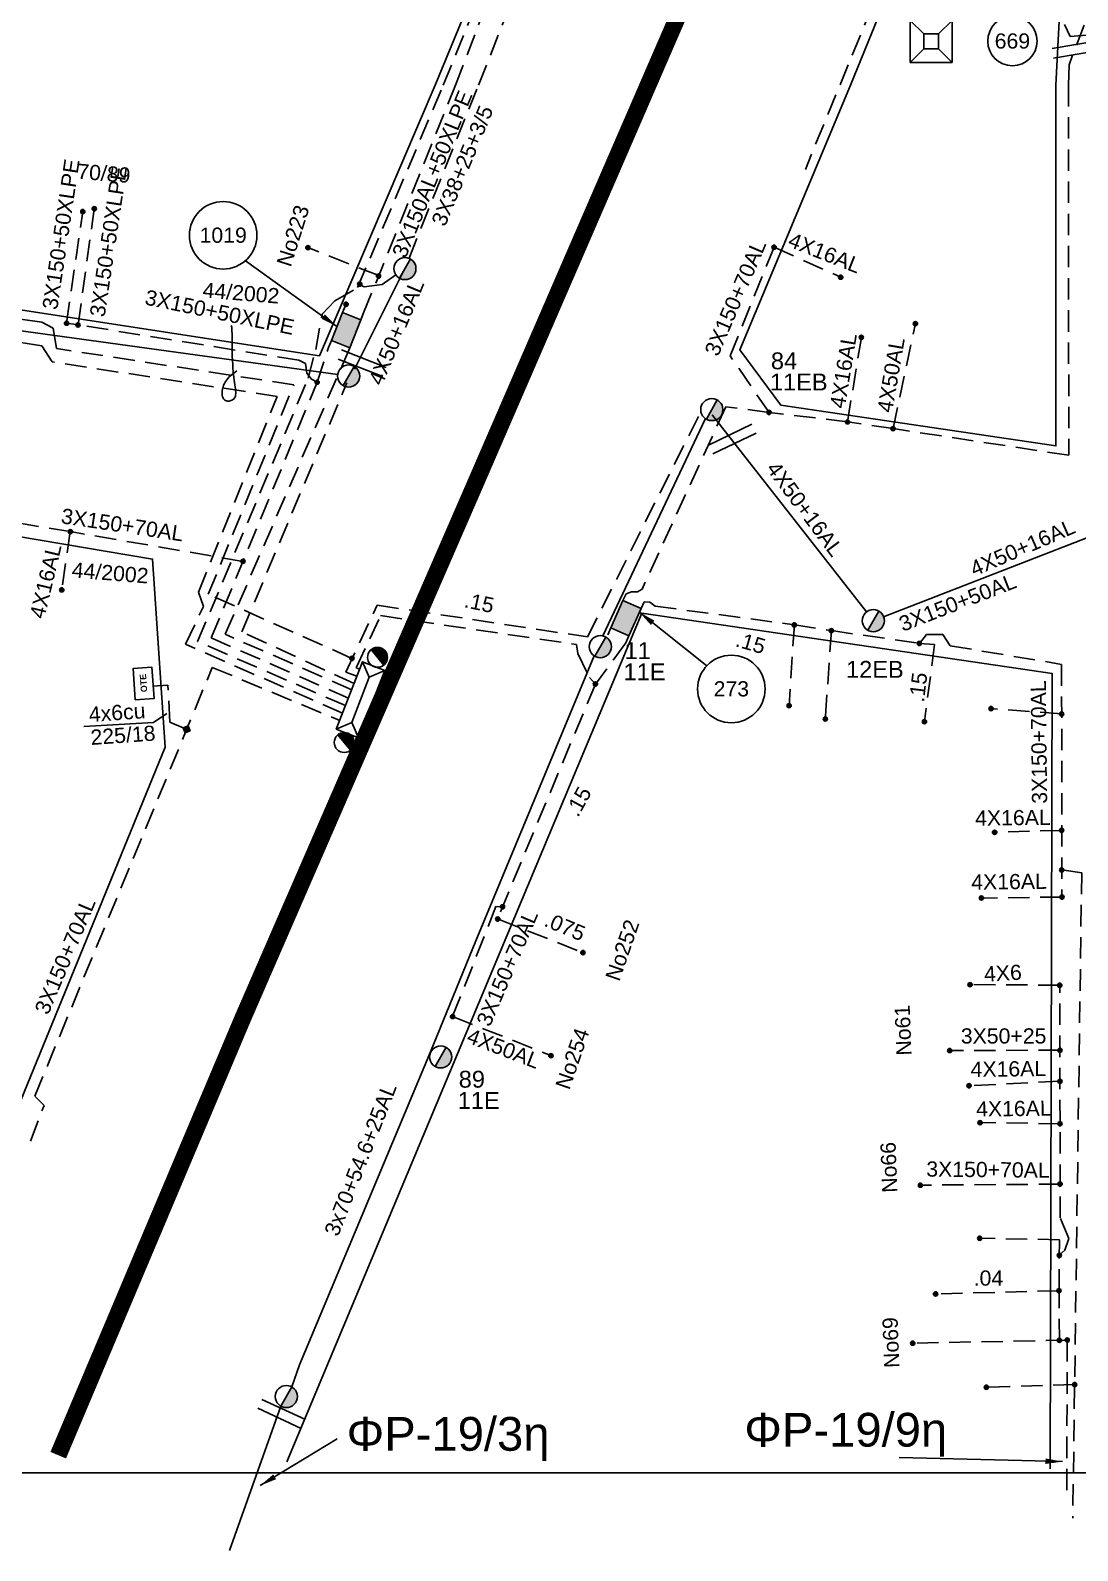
# Model space of a CAD drawing. Header units: millimetres. Extents: x 766 to 1726, y 225 to 629.
# Drawn here: x 1329.4 to 1391.4, y 239.6 to 329.7 of the extents above; entities that cross this region are included whole.
import ezdxf

# ---------------------------------------------------------------- set-up
doc = ezdxf.new("R2010")
doc.units = ezdxf.units.MM
doc.linetypes.add('DASHED', pattern=[19.05, 12.7, -6.35])
doc.linetypes.add('DASHED2', pattern=[9.525, 6.35, -3.175])
for name, color, linetype in [('Link Box 4 Διευθύνσεων', 7, 'Continuous'), ('Pillar OTE', 7, 'Continuous'), ('Άγνωστα', 7, 'Continuous'), ('Γυμνά εναέρια ΧΤ και ΦΟΠ (3Φ)   4x50+16AL', 7, 'Continuous'), ('Επιγραφές - Σχήματα', 7, 'Continuous'), ('Καλώδια ΧΤ   3x150+50AL', 7, 'DASHED'), ('Καλώδια ΧΤ   3x150AL+50XLPE', 7, 'DASHED'), ('Περίπτερο', 7, 'Continuous'), ('Στύλος ΦΜ', 7, 'Continuous'), ('Στύλος ΦΜ @ 1', 7, 'Continuous'), ('Συνδέσεις', 7, 'Continuous'), ('Συνεστραμμένα ΧΤ   3x70+54.6+25 AL', 7, 'SYN_LINE'), ('Τομή', 7, 'Continuous'), ('Υποσταθμός εναέριος 2 στύλων', 7, 'Continuous'), ('Υποσταθμός πόλεως', 7, 'Continuous'), ('Υπόβαθρο ΔΕΗ', 7, 'Continuous'), ('Υπόγεια Καλώδια Δικτύου ΧΤ   .04', 7, 'DASHED'), ('Υπόγεια Καλώδια Δικτύου ΧΤ   .15', 7, 'DASHED'), ('Υπόγεια καλώδια Δικτύου ΧΤ και Παρ. ΧΤ - 3X150+70 AL', 7, 'DASHED'), ('Υπόγεια καλώδια Δικτύου ΧΤ και Παρ. ΧΤ 3X50AL +25CU  XLPE', 7, 'DASHED'), ('Υπόγεια καλώδια Παροχών ΧΤ   .075', 7, 'DASHED'), ('Υπόγεια καλώδια Παροχών ΧΤ   .15', 7, 'DASHED'), ('Υπόγεια καλώδια Παροχών ΧΤ   4x16AL', 7, 'DASHED'), ('Υπόγεια καλώδια Παροχών ΧΤ   4x50AL', 7, 'DASHED'), ('Υπόγεια καλώδια Παροχών ΧΤ   4x6', 7, 'DASHED')]:
    doc.layers.add(name, color=color, linetype=linetype)
doc.styles.get("Standard").update_dxf_attribs({"font": 'arial.ttf'})
doc.linetypes.add('SYN_LINE', pattern='A,0.5,-0.0001,["/\\/\\/\\/",Standard,S=0.1,R=0,X=0,Y=-0.05],-0.25', length=0.7501)
doc.dimstyles.new('ISO-25', dxfattribs={"dimtxt": 2.5, "dimasz": 2.5, "dimexe": 1.25, "dimexo": 0.625, "dimtad": 1, "dimtxsty": 'Standard', "dimcen": 2.5, "dimadec": 0, "dimazin": 0, "dimtfac": 1, "dimtmove": 0, "dimatfit": 3, "dimfxl": 1, "dimarcsym": 0})

# ---------------------------------------------------------------- blocks, each defined once
blk = doc.blocks.new('ΥΠΟΣΤΑΘΜΟΣ ΕΝΑΕΡΙΟΣ ΕΠΙ 2 ΣΤΥΛΩΝ')
at = {"layer": 'Υποσταθμός εναέριος 2 στύλων', "linetype": 'Continuous'}
for points in [[(-11.97, -2.11, 0.574793), (-8.45, -0.07, 0.268822), (-9.64, 1.98)], [(9.68, -2.15, 0.574793), (13.19, -0.1, 0.268822), (12.01, 1.95)]]:
    blk.add_hatch(color=256, dxfattribs=at).paths.add_polyline_path(points)
for p, q in [((-11.97, -2.11), (-9.64, 1.98)), ((9.68, -2.15), (12.01, 1.95))]:
    blk.add_line(p, q, dxfattribs=at)
for centre in [(-10.81, -0.07), (10.84, -0.1)]:
    blk.add_circle(centre, 2.36, dxfattribs=at)
at = {"layer": 'Υποσταθμός πόλεως', "linetype": 'Continuous', "ltscale": 40}
blk.add_lwpolyline([(-8.57, 2.82), (8.57, 2.82), (8.57, -2.82), (-8.57, -2.82)], close=True, dxfattribs=at)
for points in [[(-5.75, 0), (-8.57, 2.82)], [(-8.57, -2.82), (-5.75, 0)], [(-5.75, 0), (5.75, 0)], [(5.75, 0), (8.57, 2.82)], [(8.57, -2.82), (5.75, 0)]]:
    blk.add_lwpolyline(points, dxfattribs=at)
at = {"layer": 'Υποσταθμός εναέριος 2 στύλων', "ltscale": 40, "flags": 1}
for tag, p in [('ΜΕΤΑΣΧΗΜΑΤΙΣΜΟΣ', (14.09, 2.51)), ('ΙΣΧΥΣ', (14.07, -0.28)), ('ΑΡΙΘΜΟΣ', (14.19, -3))]:
    blk.add_attdef(tag, p, '', height=1.8, dxfattribs=at)
blk = doc.blocks.new('LINK BOX 4 ΑΝΑΧΩΡΗΣΕΩΝ')
at = {"layer": 'Link Box 4 Διευθύνσεων', "ltscale": 40}
blk.add_hatch(color=256, dxfattribs=at).paths.add_polyline_path([(-3.54, 0), (-3.54, -4.67), (3.54, -4.67), (3.54, 0)])
for p, q in [((-3.54, 0), (-5.33, 0)), ((5.33, 0), (3.54, 0)), ((-3.54, -4.67), (-5.33, -4.67)), ((5.33, -4.67), (3.54, -4.67))]:
    blk.add_line(p, q, dxfattribs=at)
blk.add_lwpolyline([(-3.54, -4.67), (-3.54, 0), (3.54, 0), (3.54, -4.67)], close=True, dxfattribs=at)
blk = doc.blocks.new('ΥΠΑΡΧΩΝ ΤΣΙΜΕΝΤΕΝΙΟΣ ΣΤΥΛΟΣ')
at = {"layer": 'Στύλος ΦΜ'}
blk.add_hatch(color=256, dxfattribs=at).paths.add_polyline_path([(-1.29, -2.28, 0.574793), (2.62, 0, 0.268822), (1.3, 2.27)])
blk.add_line((-1.29, -2.28), (1.3, 2.27), dxfattribs=at)
blk.add_circle((0, 0), 2.62, dxfattribs=at)
at = {"layer": 'Στύλος ΦΜ', "flags": 4}
for tag, p in [('ΑΡΙΘΜΟΣ', (-4.68, 8.05)), ('ΤΥΠΟΣ', (-4.91, 3.03))]:
    blk.add_attdef(tag, p, '', height=4, dxfattribs=at)
blk = doc.blocks.new('_ΣΥΝΔΕΣΗ')
at = {"layer": 'Συνδέσεις', "linetype": 'SYN_LINE', "ltscale": 40}
blk.add_hatch(color=256, dxfattribs=at).paths.add_polyline_path([(0.5, -0.01, 1), (-0.5, -0.01, 1)])
at = {"layer": 'Συνδέσεις'}
blk.add_circle((0, -0.01), 0.5, dxfattribs=at)
blk = doc.blocks.new('ΤΟΜΗ')
at = {"layer": 'Τομή', "ltscale": 40}
for p, q in [((-5.68, 0), (5.68, 0)), ((5.68, -2.33), (-5.68, -2.33))]:
    blk.add_line(p, q, dxfattribs=at)
blk = doc.blocks.new('ΠΕΡΙΠΤΕΡΟ')
at = {"layer": 'Περίπτερο', "ltscale": 40}
for p, q in [((-4.94, 4.99), (-1.74, 1.78)), ((1.78, 1.78), (4.99, 4.99)), ((-1.74, -1.74), (-4.94, -4.94)), ((1.78, -1.74), (4.99, -4.94))]:
    blk.add_line(p, q, dxfattribs=at)
for points in [[(-4.94, 4.99), (4.99, 4.99), (4.99, -4.94), (-4.94, -4.94)], [(-1.74, 1.78), (1.78, 1.78), (1.78, -1.74), (-1.74, -1.74)]]:
    blk.add_lwpolyline(points, close=True, dxfattribs=at)
blk = doc.blocks.new('TSONTA XT1')
at = {"ltscale": 40}
h = blk.add_hatch(color=256, dxfattribs=at)
h.dxf.hatch_style = 1
h.paths.add_polyline_path([(595.96, 2487.66), (597.07, 2488.77), (595.96, 2489.87), (594.85, 2488.77)])
blk.add_lwpolyline([(594.85, 2488.77), (595.96, 2489.87), (597.07, 2488.77), (595.96, 2487.66)], close=True, dxfattribs=at)
blk = doc.blocks.new('PILLAR ΟΤΕ')
at = {"layer": 'Pillar OTE', "ltscale": 40}
blk.add_lwpolyline([(-3.31, 2.02), (3.39, 2.02), (3.39, -1.99), (-3.31, -1.99)], close=True, dxfattribs=at)
at = {"layer": 'Pillar OTE', "insert": (-1.81, 0.71), "char_height": 1.3575, "width": 109.961, "attachment_point": 1}
blk.add_mtext('{\\fArial|b1|i0|c161|p34;OTE}', dxfattribs=at)

msp = doc.modelspace()

# ---------------------------------------------------------------- linework, layer by layer
at = {"layer": 'Άγνωστα', "color": 5, "linetype": 'DASHED', "ltscale": 0.1}
for points in [[(1390.671, 330.008), (1391.003, 329.313), (1392.21, 329.401), (1392.504, 332.665), (1400.972, 336.156), (1401.067, 337.439), (1401.142, 341.045), (1401.224, 344.541), (1401.224, 347.935), (1401.245, 350.102), (1400.398, 350.515), (1400.419, 352.029), (1401.307, 352.71)], [(1390.755, 332.671), (1389.861, 332.176), (1380.033, 332.911), (1375.332, 321.439)]]:
    msp.add_lwpolyline(points, dxfattribs=at)
at = {"layer": 'Άγνωστα', "color": 173, "linetype": 'DASHED', "ltscale": 0.1}
for points in [[(1331.587, 312.341), (1332.548, 318.945)], [(1346.425, 308.836), (1347.104, 310.897)]]:
    msp.add_lwpolyline(points, dxfattribs=at)
at = {"layer": 'Άγνωστα', "color": 2, "linetype": 'DASHED', "ltscale": 0.1}
for points in [[(1350.068, 315.147), (1345.876, 316.806)], [(1390.351, 255.035), (1390.374, 258.057), (1385.654, 258.149)], [(1390.833, 252.116), (1381.689, 251.934)], [(1391.274, 249.483), (1386.044, 249.323)]]:
    msp.add_lwpolyline(points, dxfattribs=at)
at = {"layer": 'Άγνωστα', "color": 27, "linetype": 'DASHED', "ltscale": 0.1}
msp.add_lwpolyline([(1348.61, 290.988), (1341.965, 294.055), (1348.187, 308.801)], dxfattribs=at)
at = {"layer": 'Άγνωστα', "color": 30, "linetype": 'DASHED', "ltscale": 0.1}
for points in [[(1374.679, 294.47), (1374.37, 289.682)], [(1376.873, 294.128), (1376.513, 288.901)], [(1390.507, 289.198), (1386.33, 289.513)]]:
    msp.add_lwpolyline(points, dxfattribs=at)
at = {"layer": 'Άγνωστα', "color": 5}
msp.add_lwpolyline([(1344.278, 248.205), (1341.235, 239.65)], dxfattribs=at)
at = {"layer": 'Γυμνά εναέρια ΧΤ και ΦΟΠ (3Φ)   4x50+16AL', "color": 1}
for points in [[(1348.636, 309.613), (1351.62, 315.566), (1351.62, 315.566)], [(1351.082, 315.193), (1350.274, 314.631), (1349.214, 314.485), (1348.897, 314.619)]]:
    msp.add_lwpolyline(points, dxfattribs=at)
at = {"layer": 'Γυμνά εναέρια ΧΤ και ΦΟΠ (3Φ)   4x50+16AL', "color": 85}
for points in [[(1369.807, 306.896), (1378.95, 295.229)], [(1379.964, 294.949), (1399.162, 302.394)]]:
    msp.add_lwpolyline(points, dxfattribs=at)
at = {"layer": 'Επιγραφές - Σχήματα'}
msp.add_lwpolyline([(807.638, 244.256), (1540.689, 244.256), (1540.689, 606.185), (807.638, 606.185)], close=True, dxfattribs=at)
msp.add_lwpolyline([(1341.678, 309.506), (1341.487, 309.378), (1341.327, 309.252), (1341.195, 309.127), (1341.088, 309.005), (1341.003, 308.884), (1340.938, 308.766), (1340.888, 308.651), (1340.852, 308.54), (1340.825, 308.432), (1340.808, 308.328), (1340.801, 308.23), (1340.801, 308.138), (1340.81, 308.054), (1340.827, 307.978), (1340.851, 307.911), (1340.881, 307.854), (1340.918, 307.808), (1340.96, 307.773), (1341.007, 307.746), (1341.057, 307.729), (1341.109, 307.719), (1341.163, 307.717), (1341.217, 307.721), (1341.27, 307.731), (1341.323, 307.745), (1341.372, 307.765), (1341.419, 307.791), (1341.462, 307.822), (1341.501, 307.86), (1341.534, 307.905), (1341.561, 307.957), (1341.582, 308.016), (1341.595, 308.083), (1341.601, 308.159), (1341.602, 308.243), (1341.597, 308.337), (1341.587, 308.44), (1341.574, 308.553), (1341.557, 308.677), (1341.539, 308.812), (1341.518, 308.959), (1341.497, 309.118), (1341.476, 309.29), (1341.456, 309.476), (1341.437, 309.676), (1341.422, 309.892), (1341.41, 310.124), (1341.402, 310.373), (1341.399, 310.638), (1341.399, 310.911), (1341.4, 311.183), (1341.399, 311.445), (1341.394, 311.687), (1341.382, 311.9), (1341.363, 312.074), (1341.332, 312.201)], dxfattribs=at)
msp.add_circle((1387.59, 329.035), 1.461, dxfattribs=at)
at = {"layer": 'Επιγραφές - Σχήματα', "color": 7}
for centre in [(1340.86, 317.535), (1370.949, 290.672)]:
    msp.add_circle(centre, 2, dxfattribs=at)
at = {"layer": 'Καλώδια ΧΤ   3x150+50AL', "color": 30, "ltscale": 0.1}
msp.add_lwpolyline([(1382.081, 293.368), (1382.508, 293.904), (1383.472, 293.904), (1383.91, 293.23), (1390.506, 292.128), (1390.51, 278.35)], dxfattribs=at)
at = {"layer": 'Καλώδια ΧΤ   3x150AL+50XLPE', "color": 1, "ltscale": 0.1}
msp.add_lwpolyline([(1351.863, 316.174), (1355.982, 326.433), (1364.045, 346.794)], dxfattribs=at)
at = {"layer": 'Καλώδια ΧΤ   3x150AL+50XLPE', "color": 2, "ltscale": 0.1}
msp.add_lwpolyline([(1349.177, 312.936), (1354.617, 326.433), (1357.977, 335.189)], dxfattribs=at)
at = {"layer": 'Καλώδια ΧΤ   3x150AL+50XLPE', "color": 173, "linetype": 'DASHED', "ltscale": 0.1}
for points in [[(1332.267, 312.232), (1333.225, 319.108)], [(1348.278, 290.133), (1340.153, 293.695), (1346.425, 308.836), (1346.083, 309.013), (1345.818, 309.377), (1345.73, 309.94), (1345.332, 310.138), (1331.587, 312.341)]]:
    msp.add_lwpolyline(points, dxfattribs=at)
at = {"layer": 'Καλώδια ΧΤ   3x150AL+50XLPE', "color": 6, "linetype": 'DASHED', "ltscale": 0.1}
msp.add_lwpolyline([(1348.483, 292.481), (1339.979, 296.279), (1345.039, 308.682), (1330.984, 310.829), (1330.798, 312.037), (1330.124, 312.385), (1319.628, 313.856), (1318.88, 314.955), (1317.396, 315.243), (1316.694, 315.369)], dxfattribs=at)
at = {"layer": 'Καλώδια ΧΤ   3x150AL+50XLPE', "color": 133, "linetype": 'DASHED', "ltscale": 0.1}
msp.add_lwpolyline([(1347.932, 289.246), (1338.632, 293.315), (1339.694, 295.56), (1339.404, 296.412), (1344.059, 307.993), (1330.737, 310.038), (1330.13, 310.985), (1319.213, 312.749), (1318.809, 314.017), (1318.357, 314.365), (1317.823, 314.489), (1317.414, 314.432), (1317.634, 314.185)], dxfattribs=at)
at = {"layer": 'Καλώδια ΧΤ   3x150AL+50XLPE', "color": 2, "linetype": 'DASHED', "ltscale": 0.1}
msp.add_lwpolyline([(1348.468, 290.623), (1340.987, 293.908), (1348.187, 310.463)], dxfattribs=at)
at = {"layer": 'Συνεστραμμένα ΧΤ   3x70+54.6+25 AL', "color": 27, "ltscale": 10}
msp.add_lwpolyline([(1318.42, 313.312), (1347.64, 309.291)], dxfattribs=at)
at = {"layer": 'Συνεστραμμένα ΧΤ   3x70+54.6+25 AL', "color": 6, "ltscale": 10}
for points in [[(1369.416, 306.681), (1363.343, 293.815)], [(1362.831, 292.632), (1355.816, 275.752), (1353.142, 269.176), (1345.389, 250.64), (1344.926, 249.342)]]:
    msp.add_lwpolyline(points, dxfattribs=at)
at = {"layer": 'Υπόβαθρο ΔΕΗ', "linetype": 'DASHED2', "ltscale": 1.5, "const_width": 1, "flags": 128}
msp.add_lwpolyline([(1331.093, 245.3), (1342.047, 271.231), (1355.691, 302.6), (1366.859, 328.368), (1379.319, 357.098), (1390.003, 381.321), (1400.796, 405.376), (1410.202, 426.503), (1421.434, 448.216), (1430.934, 466.415), (1434.011, 472.903), (1439.093, 480.737), (1445.181, 489.19), (1448.557, 493.339), (1454.267, 499.1), (1465.692, 511.055), (1482.188, 528.362), (1487.533, 533.765), (1494.854, 540.49), (1504.253, 548.541), (1513.643, 556.746), (1541.032, 580.479)], dxfattribs=at)
at = {"layer": 'Υπόβαθρο ΔΕΗ'}
for points in [[(1353.404, 326.433), (1358.992, 339.971), (1304.464, 360.984), (1288.993, 326.433), (1285.969, 319.71), (1346.568, 310.398), (1353.404, 326.433)], [(1224.751, 317.293), (1214.823, 287.039), (1326.281, 259.978), (1337.434, 287.23), (1336.682, 298.366), (1224.751, 317.293)], [(1344.624, 244.914), (1365.64, 295.152), (1389.954, 291.586), (1389.816, 244.489)]]:
    msp.add_lwpolyline(points, dxfattribs=at)
msp.add_lwpolyline([(1377.998, 326.433), (1371.456, 310.743), (1373.873, 307.478), (1390.163, 305.065), (1390.163, 326.433), (1390.399, 330.99), (1380.283, 332.008)], close=True, dxfattribs=at)
at = {"layer": 'Υπόγεια Καλώδια Δικτύου ΧΤ   .04', "color": 2, "ltscale": 0.1}
msp.add_lwpolyline([(1390.351, 255.035), (1383.041, 254.852)], dxfattribs=at)
at = {"layer": 'Υπόγεια Καλώδια Δικτύου ΧΤ   .15', "color": 1, "ltscale": 0.1}
msp.add_lwpolyline([(1348.103, 289.685), (1339.346, 293.482), (1345.898, 309.076), (1346.34, 310.778), (1346.717, 312.865), (1347.469, 313.661), (1348.819, 314.435), (1353.892, 326.433), (1359.478, 340.195), (1357.408, 341.074), (1355.063, 341.639)], dxfattribs=at)
at = {"layer": 'Υπόγεια Καλώδια Δικτύου ΧΤ   .15', "color": 62, "ltscale": 0.1}
for points in [[(1391.837, 329.971), (1390.944, 327.637), (1390.915, 326.433), (1390.923, 304.506), (1380.525, 306.088), (1377.826, 306.491), (1373.185, 307.049), (1370.626, 307.378), (1365.67, 296.59), (1365.383, 296.422), (1365.04, 296.422), (1364.714, 296.31)], [(1348.94, 291.835), (1348.733, 291.917), (1350.185, 295.012), (1361.775, 293.3), (1361.864, 292.767), (1362.545, 291.347), (1362.9, 290.963)], [(1364.702, 293.401), (1362.9, 290.963), (1357.101, 277.052)]]:
    msp.add_lwpolyline(points, dxfattribs=at)
at = {"layer": 'Υπόγεια Καλώδια Δικτύου ΧΤ   .15', "color": 6, "ltscale": 0.1}
msp.add_lwpolyline([(1348.78, 291.423), (1348.123, 291.668), (1349.98, 295.635), (1362.43, 293.753), (1369.148, 307.103)], dxfattribs=at)
at = {"layer": 'Υπόγεια Καλώδια Δικτύου ΧΤ   .15', "color": 30, "ltscale": 0.1}
msp.add_lwpolyline([(1365.781, 295.837), (1366.124, 295.808), (1366.432, 295.58), (1374.679, 294.47), (1376.873, 294.128), (1382.081, 293.368)], dxfattribs=at)
at = {"layer": 'Υπόγεια καλώδια Δικτύου ΧΤ και Παρ. ΧΤ - 3X150+70 AL', "color": 62, "ltscale": 0.1}
for points in [[(1373.185, 307.049), (1370.888, 310.39), (1373.478, 316.831)], [(1357.401, 277.773), (1357.013, 277.785), (1354.443, 271.276)]]:
    msp.add_lwpolyline(points, dxfattribs=at)
at = {"layer": 'Υπόγεια καλώδια Δικτύου ΧΤ και Παρ. ΧΤ - 3X150+70 AL', "color": 173, "ltscale": 0.1}
msp.add_lwpolyline([(1342.031, 298.228), (1331.81, 299.986), (1327.596, 300.679), (1325.97, 300.892)], dxfattribs=at)
at = {"layer": 'Υπόγεια καλώδια Δικτύου ΧΤ και Παρ. ΧΤ - 3X150+70 AL', "color": 5, "ltscale": 0.1}
msp.add_lwpolyline([(1329.446, 263.903), (1330.253, 266.009), (1329.705, 266.557), (1340.215, 291.948), (1347.761, 288.807)], dxfattribs=at)
at = {"layer": 'Υπόγεια καλώδια Δικτύου ΧΤ και Παρ. ΧΤ - 3X150+70 AL', "color": 30, "ltscale": 0.1}
msp.add_lwpolyline([(1390.51, 279.957), (1391.695, 279.784), (1391.164, 241.569)], dxfattribs=at)
at = {"layer": 'Υπόγεια καλώδια Δικτύου ΧΤ και Παρ. ΧΤ - 3X150+70 AL', "color": 2, "ltscale": 0.1}
for points in [[(1390.367, 257.141), (1390.695, 257.439), (1390.924, 258.133), (1390.42, 259.347), (1390.395, 273.131)], [(1390.417, 261.351), (1382.146, 261.29)], [(1390.375, 252.107), (1390.351, 255.035)], [(1390.833, 252.116), (1390.81, 242.675)]]:
    msp.add_lwpolyline(points, dxfattribs=at)
at = {"layer": 'Υπόγεια καλώδια Δικτύου ΧΤ και Παρ. ΧΤ 3X50AL +25CU  XLPE', "color": 2, "linetype": 'DASHED', "ltscale": 0.1}
msp.add_lwpolyline([(1390.402, 269.282), (1383.881, 269.262)], dxfattribs=at)
at = {"layer": 'Υπόγεια καλώδια Παροχών ΧΤ   .075', "color": 62, "ltscale": 0.1}
msp.add_lwpolyline([(1357.101, 277.052), (1362.157, 275.064)], dxfattribs=at)
at = {"layer": 'Υπόγεια καλώδια Παροχών ΧΤ   .15', "color": 30, "ltscale": 0.1}
msp.add_lwpolyline([(1382.081, 293.368), (1382.983, 293.304), (1382.382, 288.741)], dxfattribs=at)
at = {"layer": 'Υπόγεια καλώδια Παροχών ΧΤ   4x16AL', "color": 62, "ltscale": 0.1}
for points in [[(1373.478, 316.831), (1377.427, 315.056)], [(1377.826, 306.491), (1378.647, 311.491)]]:
    msp.add_lwpolyline(points, dxfattribs=at)
at = {"layer": 'Υπόγεια καλώδια Παροχών ΧΤ   4x16AL', "color": 173, "ltscale": 0.1}
msp.add_lwpolyline([(1331.81, 299.986), (1331.302, 296.543)], dxfattribs=at)
at = {"layer": 'Υπόγεια καλώδια Παροχών ΧΤ   4x16AL', "color": 30, "ltscale": 0.1}
for points in [[(1390.509, 282.298), (1386.444, 282.183)], [(1390.51, 278.35), (1385.757, 278.293)]]:
    msp.add_lwpolyline(points, dxfattribs=at)
at = {"layer": 'Υπόγεια καλώδια Παροχών ΧΤ   4x16AL', "color": 2, "ltscale": 0.1}
for points in [[(1390.405, 267.443), (1385.024, 267.178)], [(1390.41, 264.929), (1385.677, 264.99)]]:
    msp.add_lwpolyline(points, dxfattribs=at)
at = {"layer": 'Υπόγεια καλώδια Παροχών ΧΤ   4x50AL', "color": 62, "ltscale": 0.1}
for points in [[(1380.525, 306.088), (1381.848, 312.303)], [(1354.443, 271.276), (1360.265, 268.959)]]:
    msp.add_lwpolyline(points, dxfattribs=at)
at = {"layer": 'Υπόγεια καλώδια Παροχών ΧΤ   4x6', "color": 5, "linetype": 'DASHED', "ltscale": 0.1}
msp.add_lwpolyline([(1338.495, 288.369), (1337.708, 288.701), (1337.59, 290.888), (1336.674, 290.839)], dxfattribs=at)
at = {"layer": 'Υπόγεια καλώδια Παροχών ΧΤ   4x6', "color": 2, "ltscale": 0.1}
msp.add_lwpolyline([(1390.395, 273.131), (1385.085, 273.163)], dxfattribs=at)

# ---------------------------------------------------------------- block references
at = {"layer": 'Link Box 4 Διευθύνσεων'}
for p, xscale, yscale, zscale, rotation in [((1347.599, 312.134), 0.2500000000000154, 0.2500000000000154, 0.2500000000000154, 68.17887013275352), ((1364.174, 295.092), 0.2500000000000137, 0.2500000000000137, 0.2500000000000137, 66.10606651703989)]:
    msp.add_blockref('LINK BOX 4 ΑΝΑΧΩΡΗΣΕΩΝ', p, dxfattribs=dict(at, xscale=xscale, yscale=yscale, zscale=zscale, rotation=rotation))
at = {"layer": 'Pillar OTE', "xscale": 0.2777526924347044, "yscale": 0.2777526924347044, "zscale": 0.2777526924347044, "rotation": 94}
msp.add_blockref('PILLAR ΟΤΕ', (1336.151, 290.981), dxfattribs=at)
at = {"layer": 'Περίπτερο', "xscale": 0.25, "yscale": 0.25, "zscale": 0.25}
msp.add_blockref('ΠΕΡΙΠΤΕΡΟ', (1382.773, 329.011), dxfattribs=at)
at = {"layer": 'Στύλος ΦΜ @ 1', "ltscale": 40, "xscale": 0.25, "yscale": 0.25, "zscale": 0.25}
for p in [(1351.619, 315.567), (1348.288, 309.201), (1344.601, 248.774)]:
    msp.add_blockref('ΥΠΑΡΧΩΝ ΤΣΙΜΕΝΤΕΝΙΟΣ ΣΤΥΛΟΣ', p, dxfattribs=at)
at = {"layer": 'Στύλος ΦΜ @ 1', "ltscale": 40}
ref = msp.add_blockref('ΥΠΑΡΧΩΝ ΤΣΙΜΕΝΤΕΝΙΟΣ ΣΤΥΛΟΣ', (1369.793, 307.216), dxfattribs=dict(at, xscale=0.25, yscale=0.25, zscale=0.25))
ref.add_attrib('ΤΥΠΟΣ', '11EB', (1373.232, 308.345), dxfattribs={"layer": 'Στύλος ΦΜ', "height": 1, "flags": 4})
ref.add_attrib('ΑΡΙΘΜΟΣ', '84', (1373.291, 309.601), dxfattribs={"layer": 'Στύλος ΦΜ', "height": 1, "flags": 4})
ref = msp.add_blockref('ΥΠΑΡΧΩΝ ΤΣΙΜΕΝΤΕΝΙΟΣ ΣΤΥΛΟΣ', (1379.353, 294.714), dxfattribs=dict(at, xscale=0.25, yscale=0.25, zscale=0.25))
ref.add_attrib('ΤΥΠΟΣ', '12EB', (1377.739, 291.333), dxfattribs={"layer": 'Στύλος ΦΜ', "height": 1, "flags": 4})
ref = msp.add_blockref('ΥΠΑΡΧΩΝ ΤΣΙΜΕΝΤΕΝΙΟΣ ΣΤΥΛΟΣ', (1363.19, 293.179), dxfattribs=dict(at, xscale=0.25, yscale=0.25, zscale=0.25))
ref.add_attrib('ΤΥΠΟΣ', '11E', (1364.566, 291.183), dxfattribs={"layer": 'Στύλος ΦΜ', "height": 1, "flags": 4})
ref.add_attrib('ΑΡΙΘΜΟΣ', '11', (1364.625, 292.44), dxfattribs={"layer": 'Στύλος ΦΜ', "height": 1, "flags": 4})
ref = msp.add_blockref('ΥΠΑΡΧΩΝ ΤΣΙΜΕΝΤΕΝΙΟΣ ΣΤΥΛΟΣ', (1353.736, 268.884), dxfattribs=dict(at, xscale=0.25, yscale=0.25, zscale=0.25))
ref.add_attrib('ΤΥΠΟΣ', '11E', (1354.748, 265.806), dxfattribs={"layer": 'Στύλος ΦΜ', "height": 1, "flags": 4})
ref.add_attrib('ΑΡΙΘΜΟΣ', '89', (1354.807, 267.063), dxfattribs={"layer": 'Στύλος ΦΜ', "height": 1, "flags": 4})
at = {"layer": 'Συνδέσεις', "xscale": 0.25, "yscale": 0.25, "zscale": 0.25}
for p in [(1332.548, 318.945), (1333.225, 319.108), (1345.876, 316.806), (1373.478, 316.831), (1350.058, 315.122), (1377.427, 315.056), (1348.947, 314.647), (1348.136, 313.453), (1331.586, 312.331), (1381.848, 312.303), (1332.267, 312.232), (1378.647, 311.491), (1346.425, 308.836), (1373.185, 307.049), (1377.826, 306.491), (1380.525, 306.088), (1331.81, 299.986), (1342.031, 298.228), (1331.302, 296.543), (1374.679, 294.47), (1376.873, 294.128), (1382.081, 293.368), (1348.483, 292.481), (1362.9, 290.963), (1374.37, 289.682), (1376.513, 288.901), (1386.33, 289.513), (1390.507, 289.198), (1382.382, 288.741), (1386.536, 282.186), (1390.509, 282.298), (1390.51, 279.957), (1385.757, 278.293), (1390.529, 278.35), (1357.401, 277.773), (1357.116, 277.046), (1362.157, 275.064), (1385.085, 273.163), (1390.395, 273.131), (1354.443, 271.276), (1383.881, 269.262), (1390.402, 269.282), (1360.265, 268.959), (1390.405, 267.443), (1385.024, 267.178), (1385.677, 264.99), (1390.41, 264.929), (1382.146, 261.29), (1390.417, 261.351), (1385.654, 258.149), (1390.367, 257.141), (1383.041, 254.852), (1390.351, 255.035), (1381.689, 251.934), (1390.375, 252.107), (1390.833, 252.116), (1386.044, 249.323), (1391.274, 249.483)]:
    msp.add_blockref('_ΣΥΝΔΕΣΗ', p, dxfattribs=at)
at = {"layer": 'Συνδέσεις', "xscale": 0.2, "yscale": 0.2, "zscale": 0.2, "rotation": 337.1427625887706}
msp.add_blockref('TSONTA XT1', (1035.522, -124.086), dxfattribs=at)
at = {"layer": 'Τομή'}
for p, xscale, yscale, zscale, rotation in [((1391.337, 328.835), 0.2499999999999787, 0.2499999999999787, 0.2499999999999787, 9.391635569366844), ((1349.197, 310.226), 0.2499999999999888, 0.2499999999999888, 0.2499999999999888, 338.6569579858451), ((1370.882, 305.727), 0.250000000000006, 0.250000000000006, 0.250000000000006, 25.6753007470073), ((1344.44, 248.005), 0.249999999999989, 0.249999999999989, 0.249999999999989, 335.1194635303661)]:
    msp.add_blockref('ΤΟΜΗ', p, dxfattribs=dict(at, xscale=xscale, yscale=yscale, zscale=zscale, rotation=rotation))
at = {"layer": 'Υποσταθμός εναέριος 2 στύλων', "xscale": 0.2500000000000478, "yscale": 0.2500000000000478, "zscale": 0.2500000000000478, "rotation": 68.72271565299418}
msp.add_blockref('ΥΠΟΣΤΑΘΜΟΣ ΕΝΑΕΡΙΟΣ ΕΠΙ 2 ΣΤΥΛΩΝ', (1348.991, 290.026), dxfattribs=at)

# ---------------------------------------------------------------- texts
at = {"layer": 'Άγνωστα', "color": 7, "insert": (1353.16, 318.342), "char_height": 0.9, "width": 84.18588, "attachment_point": 1, "rotation": 67.52017}
msp.add_mtext('3X38+25+3/5', dxfattribs=at)
at = {"layer": 'Γυμνά εναέρια ΧΤ και ΦΟΠ (3Φ)   4x50+16AL', "color": 7, "char_height": 0.9, "width": 84.18588, "attachment_point": 1}
for insert, rotation in [((1349.431, 308.922), 67.52017), ((1373.696, 304.249), 306.69229), ((1384.977, 298.146), 23.43977)]:
    msp.add_mtext('4X50+16AL', dxfattribs=dict(at, insert=insert, rotation=rotation))
at = {"layer": 'Επιγραφές - Σχήματα'}
for s, insert, char_height, width, attachment_point in [('669', (1387.59, 329.035), 0.9, 1.13395, 5), ('ΦΡ-19/3η', (1348.168, 247.562), 2, 4.12616, 1), ('ΦΡ-19/9η', (1371.715, 247.806), 2, 4.12616, 1)]:
    msp.add_mtext(s, dxfattribs=dict(at, insert=insert, char_height=char_height, width=width, attachment_point=attachment_point))
at = {"layer": 'Επιγραφές - Σχήματα', "color": 7, "char_height": 0.9, "width": 84.18588, "attachment_point": 1}
for s, insert, rotation in [('70/89', (1332.267, 321.784), 355.33962), ('No223', (1344.002, 315.88), 72.42504), ('44/2002', (1339.691, 314.753), 355.33962), ('44/2002', (1331.943, 298.181), 355.33962), ('No252', (1363.461, 273.6), 70.96626), ('No61', (1380.723, 268.945), 92.23424), ('No254', (1360.504, 267.176), 70.96626), ('No66', (1379.885, 260.821), 92.23424), ('No69', (1380.004, 250.448), 92.23424)]:
    msp.add_mtext(s, dxfattribs=dict(at, insert=insert, rotation=rotation))
at = {"layer": 'Επιγραφές - Σχήματα', "color": 7, "char_height": 0.9, "width": 11.99425, "attachment_point": 5}
for s, insert in [('1019', (1340.86, 317.535)), ('273', (1370.949, 290.672))]:
    msp.add_mtext(s, dxfattribs=dict(at, insert=insert))
at = {"layer": 'Καλώδια ΧΤ   3x150+50AL', "color": 7, "insert": (1380.772, 294.888), "char_height": 0.9, "width": 84.18588, "attachment_point": 1, "rotation": 21.24271}
msp.add_mtext('3X150+50AL', dxfattribs=at)
at = {"layer": 'Καλώδια ΧΤ   3x150AL+50XLPE', "color": 7, "char_height": 0.9}
for s, insert, width, attachment_point, rotation in [('3X150AL+50XLPE', (1353.241, 321.16), 13.92422, 5, 67.76993), ('3X150+50XLPE', (1330.142, 313.222), 84.18588, 1, 81.46246), ('3X150+50XLPE', (1332.949, 312.79), 84.18588, 1, 81.46246), ('3X150+50XLPE', (1336.35, 314.329), 84.18588, 1, 348.32317)]:
    msp.add_mtext(s, dxfattribs=dict(at, insert=insert, width=width, attachment_point=attachment_point, rotation=rotation))
at = {"layer": 'Συνεστραμμένα ΧΤ   3x70+54.6+25 AL', "color": 7, "insert": (1346.819, 258.524), "char_height": 0.9, "width": 84.18588, "attachment_point": 1, "rotation": 68.56781}
msp.add_mtext('3x70+54.6+25AL', dxfattribs=at)
at = {"layer": 'Υπόγεια Καλώδια Δικτύου ΧΤ   .04', "color": 7, "insert": (1385.296, 256.239), "char_height": 0.9, "width": 84.18588, "attachment_point": 1}
msp.add_mtext('.04', dxfattribs=at)
at = {"layer": 'Υπόγεια Καλώδια Δικτύου ΧΤ   .15', "color": 7, "char_height": 0.9, "width": 84.18588, "attachment_point": 1}
for insert, rotation in [((1355.265, 296.4), 348.0311), ((1371.382, 294.075), 343.88451), ((1361.08, 283.456), 61.42302)]:
    msp.add_mtext('.15', dxfattribs=dict(at, insert=insert, rotation=rotation))
at = {"layer": 'Υπόγεια καλώδια Δικτύου ΧΤ και Παρ. ΧΤ - 3X150+70 AL', "color": 7, "char_height": 0.9, "width": 84.18588, "attachment_point": 1}
for insert, rotation in [((1369.331, 310.665), 66.77185), ((1331.352, 301.379), 351.45797), ((1388.749, 283.869), 90.63058), ((1329.664, 271.673), 67.14306), ((1355.822, 270.972), 66.77185), ((1382.497, 262.697), 359.42899)]:
    msp.add_mtext('3X150+70AL', dxfattribs=dict(at, insert=insert, rotation=rotation))
at = {"layer": 'Υπόγεια καλώδια Δικτύου ΧΤ και Παρ. ΧΤ 3X50AL +25CU  XLPE', "color": 7, "insert": (1384.535, 270.575), "char_height": 0.9, "width": 84.18588, "attachment_point": 1}
msp.add_mtext('3X50+25', dxfattribs=at)
at = {"layer": 'Υπόγεια καλώδια Παροχών ΧΤ   .075', "color": 7, "insert": (1360.144, 277.49), "char_height": 0.9, "width": 84.18588, "attachment_point": 1, "rotation": 337.25887}
msp.add_mtext('.075', dxfattribs=at)
at = {"layer": 'Υπόγεια καλώδια Παροχών ΧΤ   .15', "color": 7, "insert": (1381.456, 289.966), "char_height": 0.9, "width": 84.18588, "attachment_point": 1, "rotation": 82.98592}
msp.add_mtext('.15', dxfattribs=at)
at = {"layer": 'Υπόγεια καλώδια Παροχών ΧΤ   4x16AL', "color": 7, "char_height": 0.9, "width": 84.18588, "attachment_point": 1}
for insert, rotation in [((1374.568, 317.735), 338.50418), ((1376.772, 307.385), 80.61897), ((1329.388, 294.987), 76.60078), ((1385.378, 283.473), 0.67703), ((1385.148, 279.685), 0.67703), ((1385.108, 268.597), 0.67703), ((1385.434, 266.25), 0.67703)]:
    msp.add_mtext('4X16AL', dxfattribs=dict(at, insert=insert, rotation=rotation))
at = {"layer": 'Υπόγεια καλώδια Παροχών ΧΤ   4x50AL', "color": 7, "char_height": 0.9, "width": 84.18588, "attachment_point": 1}
for insert, rotation in [((1379.578, 307.141), 80.23325), ((1355.534, 270.603), 339.05566)]:
    msp.add_mtext('4X50AL', dxfattribs=dict(at, insert=insert, rotation=rotation))
at = {"layer": 'Υπόγεια καλώδια Παροχών ΧΤ   4x50AL', "color": 7, "ltscale": 0.2, "char_height": 0.9, "attachment_point": 1, "rotation": 4}
for s, insert in [('4x6cu', (1332.874, 289.608)), ('225/18', (1332.978, 288.25))]:
    msp.add_mtext_dynamic_manual_height_columns(s, width=1.8, gutter_width=12.5, heights=[0.118], dxfattribs=dict(at, insert=insert))
at = {"layer": 'Υπόγεια καλώδια Παροχών ΧΤ   4x6', "color": 7, "insert": (1385.886, 274.24), "char_height": 0.9, "width": 84.18588, "attachment_point": 1, "rotation": 2.96917}
msp.add_mtext('4X6', dxfattribs=at)

# ---------------------------------------------------------------- leaders
at = {"layer": 'Επιγραφές - Σχήματα', "color": 7}
for points in [[(1347.599, 312.134), (1342.174, 316.028)], [(1365.504, 295.212), (1369.497, 292.047)]]:
    msp.add_leader(points, dimstyle='ISO-25', override={"dimasz": 1, "dimgap": 0.625, "dimtad": 0}, dxfattribs=at)
at = {"layer": 'Επιγραφές - Σχήματα'}
msp.add_leader([(1337.526, 289.221), (1336.738, 288.692), (1332.6, 288.45)], dimstyle='ISO-25', override={"dimasz": 0.1, "dimgap": 0.625, "dimtad": 0}, dxfattribs=at)
at = {"layer": 'Επιγραφές - Σχήματα', "ltscale": 40}
for points in [[(1343.053, 243.501), (1347.616, 246.259)], [(1390.549, 244.919), (1380.893, 245.161)]]:
    msp.add_leader(points, dimstyle='ISO-25', override={"dimasz": 1, "dimtad": 0}, dxfattribs=at)

doc.saveas('drawing.dxf')
